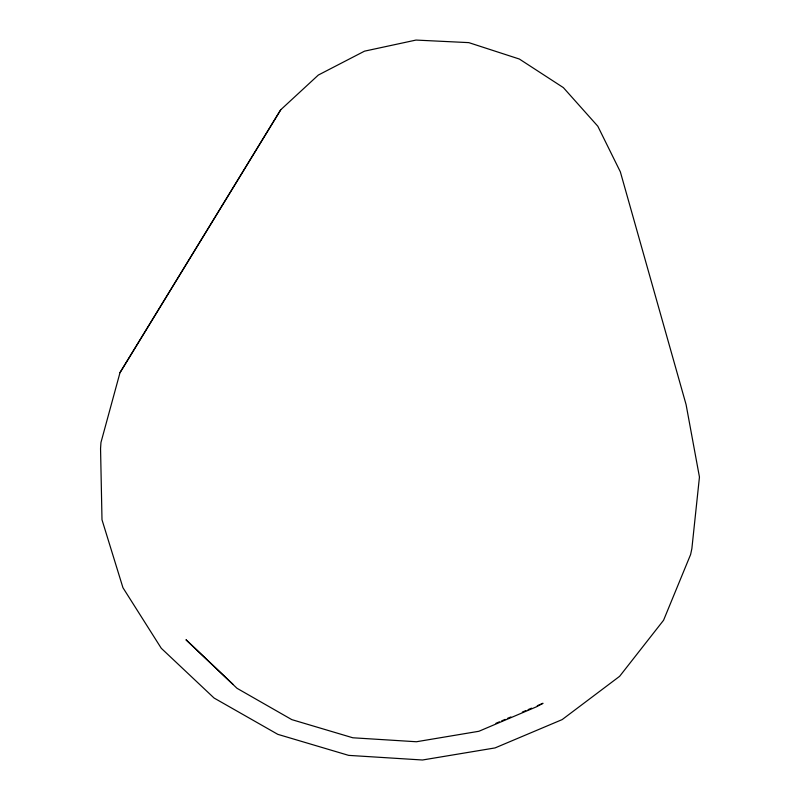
<?xml version="1.0" encoding="UTF-8"?>
<svg xmlns="http://www.w3.org/2000/svg" width="800" height="800" viewBox="0 0 800 800"><rect width="100%" height="100%" fill="white"/><g stroke="black" fill="none" stroke-linecap="round" stroke-linejoin="round"><path stroke-width="1.2" d="M120.01 372.62L100.96 442.49L100.55 448.6L102 519.78L122.95 587.72L161.28 648.28L214.07 698.03L277.82 734.35L348.65 755.37L422.48 760L495.06 747.92L562.16 719.6L619.63 676.31L663.57 620.25L690.61 554.53L691.87 548.6L699.45 477.03L686.09 404.61L620.34 171.82L597.81 126.22L563.37 87.62L519.35 59.03L468.81 42.63L416.01 40.07L364.51 51.16L318.32 75.06L280.74 109.77L120.01 372.62L280.74 109.77M495.95 723.3L499.4 721.84M501.69 720.86L505.14 719.4M507.43 718.42L510.87 716.96M522.35 712.08L525.8 710.61M528.09 709.64L531.53 708.17M537.27 705.73L543.01 703.29L536.48 706.8L478.89 731.28L416.42 741.75L352.82 737.78L291.81 719.63L237.02 688.3L185.98 639.74L232.83 684.16"/></g></svg>
